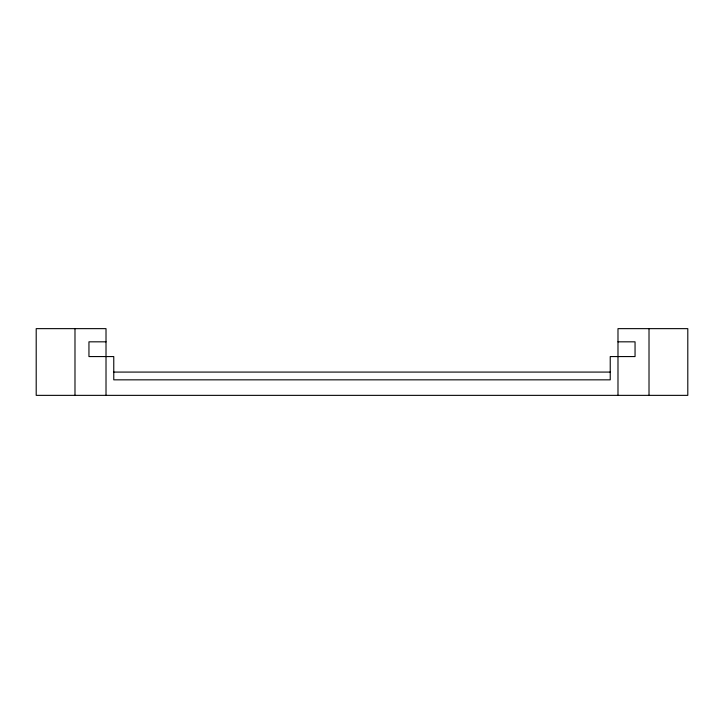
<?xml version="1.0" encoding="UTF-8"?>
<svg xmlns="http://www.w3.org/2000/svg" width="724" height="724" viewBox="0 0 724 724"><rect width="100%" height="100%" fill="white"/><g stroke="black" fill="none" stroke-linecap="round" stroke-linejoin="round"><path stroke-width="1.09" d="M74.988 395.358L74.988 328.642M106.012 395.358L106.012 328.642L36.2 328.642L36.2 395.358L687.8 395.358L687.8 328.642L617.988 328.642L617.988 395.358M649.012 395.358L649.012 328.642M106.012 341.828L88.952 341.828L88.952 356.57L113.768 356.57L113.768 379.838L610.232 379.838L610.232 356.57L635.048 356.57L635.048 341.828L617.988 341.828M113.768 372.082L610.232 372.082"/></g></svg>
